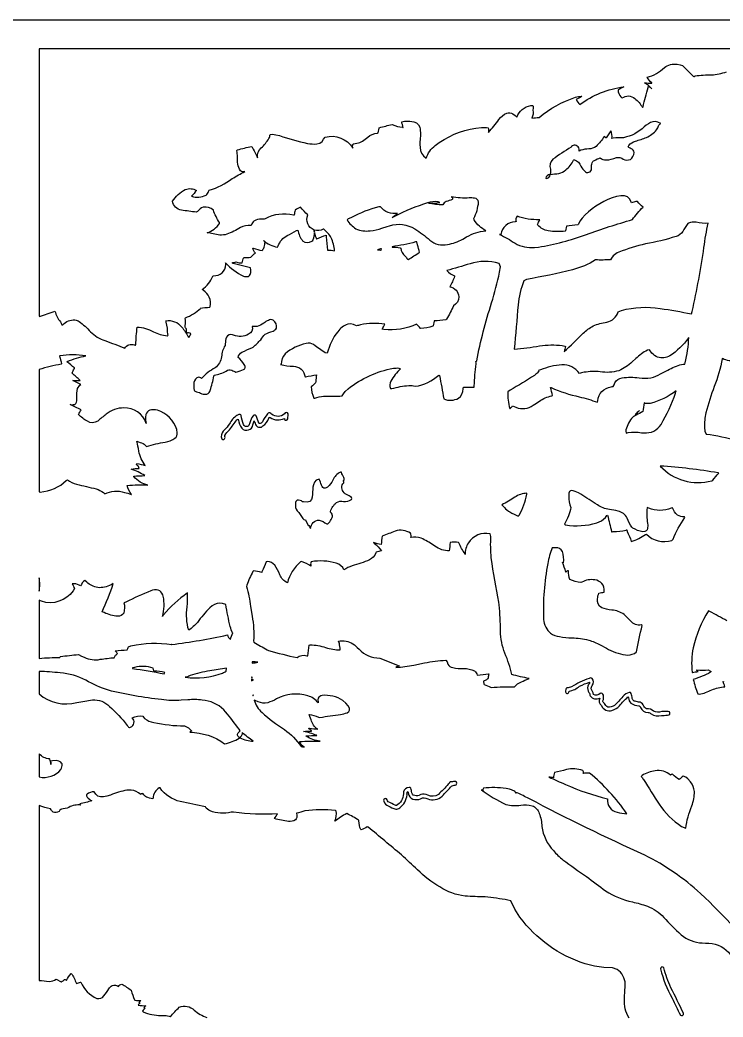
# Model space of a CAD drawing. Extents: x 1.4 to 96.1, y 1 to 80.1.
# Drawn here: x 52.53 to 64.7, y 20.7 to 37.97 of the extents above; entities that cross this region are included whole.
import ezdxf

# ---------------------------------------------------------------- set-up
doc = ezdxf.new("R2010")
doc.units = 0
doc.linetypes.add('0', pattern=[0])
doc.layers.add('1', color=7, linetype='0')

msp = doc.modelspace()

# ---------------------------------------------------------------- linework, layer by layer
at = {"layer": '1'}
for points in [[(52.361855, 37.973442), (72.361862, 37.973442), (72.361862, 0.973434), (52.361855, 0.973434)], [(56.553738, 26.585342), (56.555874, 26.586227), (56.542828, 26.592789), (56.540668, 26.591843), (56.540604, 26.585632)]]:
    msp.add_lwpolyline(points, close=True, dxfattribs=at)
for points in [[(65.008308, 37.473442), (52.861855, 37.473442), (52.861851, 32.856293), (52.869522, 32.839783, 0.010061), (53.134987, 32.928299, 0.102392), (53.229332, 32.746094, -0.04593), (53.254974, 32.691971), (53.2738, 32.694626, -0.231471), (53.481323, 32.778431, -0.102451), (53.552998, 32.750168, -0.054322), (53.752735, 32.572647, 0.11623), (54.001762, 32.418732, -0.014602), (54.344471, 32.28775, -0.385035), (54.510162, 32.343544, -0.010226), (54.52776, 32.339767), (54.534, 32.350281, -0.009631), (54.557331, 32.652069, -0.135294), (54.841717, 32.570953, 0.090787), (55.078693, 32.504333), (55.093193, 32.512131), (55.089775, 32.526764, 0.044887), (55.063774, 32.741684, 0.028162), (55.053684, 32.761581, -0.285139), (55.331612, 32.653854, -0.036438), (55.444271, 32.485626), (55.4557, 32.471878, 0.024944), (55.487198, 32.539322, 0.155557), (55.406815, 32.551071, 0.184997), (55.406094, 32.630417, -0.288524), (55.392151, 32.679825, 0.037642), (55.391804, 32.80336), (55.395161, 32.814331, 0.09716), (55.656319, 32.977249, -0.046789), (55.646858, 32.9823, -0.003207), (55.818172, 32.997589), (55.825294, 33.012009, 0.304393), (55.703403, 33.291763), (55.683479, 33.306427, 0.146824), (55.867821, 33.533524), (55.882244, 33.54158, 0.406416), (56.094028, 33.735809, 0.065822), (56.085983, 33.768417, 0.086795), (56.398788, 33.535488, 0.138357), (56.484032, 33.531036, 0.183209), (56.515144, 33.563721), (56.524048, 33.597946), (56.525177, 33.644547), (56.521069, 33.680283), (56.222637, 33.757034, -0.18477), (56.206276, 33.767532, 0.047625), (56.274197, 33.784927), (56.274437, 33.782806, 0.092006), (56.379082, 33.76503, -0.032819), (56.403915, 33.85733, 0.050985), (56.526924, 33.865494, -0.053365), (56.605782, 33.935471, -0.153819), (56.562748, 34.020416), (56.568478, 34.02124, 0.048905), (56.724167, 33.979507, 0.093481), (56.754707, 34.038177, 0.096388), (56.772091, 34.12822, -0.01887), (56.74464, 34.151718, 0.147355), (56.98893, 34.040039), (57.000458, 34.060486, -0.187643), (57.156681, 34.237564, -0.013066), (57.317783, 34.324661), (57.341911, 34.333466, 0.119402), (57.423843, 34.147903, 0.348377), (57.58313, 34.142403, 0.203324), (57.605911, 34.172092, 0.101383), (57.628067, 34.287384, 0.044365), (57.6609, 34.183426), (57.667118, 34.181274, -0.062156), (57.833233, 34.243271), (57.831623, 34.215698, -0.008825), (57.856258, 33.984909, -0.076814), (57.976639, 33.977158, 0.06961), (57.918972, 34.200577, 0.095782), (57.790089, 34.347534), (57.779945, 34.347092, -0.157512), (57.622364, 34.333618, -0.031498), (57.626385, 34.295822, -0.026611), (57.621418, 34.334229, -0.415387), (57.510761, 34.595718, -0.012147), (57.387749, 34.728012, 0.070614), (57.296978, 34.679367, 0.038456), (57.276459, 34.593384), (57.265907, 34.591919, 0.18729), (56.773331, 34.528912, -0.112963), (56.713459, 34.52327, 0.129499), (56.579491, 34.488525, 0.174189), (56.539246, 34.426575), (56.530605, 34.413208, 0.161143), (56.347473, 34.376068, -0.037171), (56.111015, 34.261139, -0.155925), (55.873329, 34.270782, 0.04349), (55.77124, 34.286118, 0.14235), (55.985706, 34.44902), (55.984772, 34.465469, -0.069374), (55.877766, 34.678986, 0.226606), (55.703518, 34.730164, 0.17304), (55.605095, 34.65506), (55.582329, 34.645035, -0.001963), (55.326122, 34.676666, -0.29338), (55.169674, 34.834076, -0.116352), (55.39238, 35.037025, -0.242308), (55.586079, 35.018013, 0.005383), (55.502247, 34.92041, 0.212879), (55.750893, 34.939941, 0.172993), (55.795853, 35.004013), (55.807892, 35.02243, 0.077148), (56.205048, 35.224564, -0.021211), (56.421978, 35.348061, -0.219447), (56.345108, 35.359207, -0.148445), (56.29594, 35.604637, 0.03563), (56.286377, 35.708176), (56.292233, 35.72229, -0.028552), (56.54369, 35.780479, -0.018822), (56.641853, 35.587364, -0.238601), (56.707336, 35.758606, 0.061732), (56.84024, 35.918983, 0.094491), (56.859486, 35.991684), (56.902058, 35.994034), (56.958519, 35.985001), (57.022522, 35.969765, 0.017133), (57.506081, 35.834221, 0.065321), (57.66972, 35.826805), (57.719727, 35.840668), (57.759403, 35.866531), (57.787102, 35.906097), (57.811234, 35.943741, -0.32757), (58.292221, 35.755432, -0.16283), (58.298058, 35.826492), (58.30835, 35.830307, 0.178106), (58.505707, 35.909218), (58.551712, 35.94426, -0.150319), (58.718208, 36.01384), (58.730495, 36.018425), (58.747513, 36.100464), (58.74984, 36.105988, -0.030163), (58.974682, 36.160072, 0.07581), (59.155243, 36.114388), (59.160572, 36.112827), (59.165878, 36.111183, -0.044547), (59.138203, 36.210793), (59.188313, 36.220863), (59.279053, 36.222725), (59.34774, 36.211479), (59.397285, 36.18866), (59.430611, 36.155815), (59.450626, 36.11451, -0.090429), (59.452793, 35.86647, 0.110579), (59.481743, 35.665154), (59.513252, 35.617363), (59.560616, 35.576599, -0.142307), (59.720306, 35.79953), (59.788372, 35.851593, -0.124788), (60.518803, 36.113258, -0.058471), (60.632973, 36.102493, -0.176998), (60.639091, 36.02655, 0.042239), (60.821976, 36.250595, -0.110731), (60.956249, 36.361366, -0.234393), (61.063698, 36.346336), (61.100487, 36.316574), (61.131355, 36.291183, -0.264503), (61.375011, 36.492538, -0.036316), (61.407394, 36.492264), (61.413231, 36.480568, 0.024109), (61.413162, 36.342278, -0.086886), (61.392651, 36.272942, -0.012793), (61.51667, 36.286583, -0.089371), (62.145279, 36.633163, -0.043758), (62.256344, 36.651894), (62.248981, 36.64521, -0.02465), (62.157406, 36.595619, 0.007363), (62.22068, 36.507072, -0.126466), (62.984547, 36.816483, 0.003423), (62.886108, 36.762543, 0.216725), (62.934761, 36.641411, 0.293542), (62.956436, 36.622826, -0.347506), (63.174492, 36.613815, -0.089547), (63.309719, 36.45591), (63.316414, 36.469666, -0.013269), (63.403309, 36.802708), (63.40485, 36.812012), (63.406273, 36.821335, -0.160867), (63.465862, 36.783279), (63.467873, 36.782352), (63.469917, 36.781502, 0.054196), (63.344719, 36.88533, 0.028773), (63.469604, 36.879112), (63.468876, 36.883202, -0.097421), (63.386318, 36.98008, 0.125207), (63.688122, 37.147644, -0.209043), (63.906303, 37.205276), (63.961246, 37.196686), (64.00206, 37.183182, -0.013418), (64.18502, 37.001122), (64.189354, 36.994984), (64.19355, 36.988754), (64.20253, 36.995834), (64.219894, 37.003586, -0.03958), (64.501495, 37.022316, 0.070933), (64.761879, 37.07457)], [(64.767487, 27.56781, -0.009718), (64.473396, 27.729929, 0.020322), (64.447853, 27.738403, 0.079992), (64.183266, 27.097879, 0.074818), (64.166458, 26.672958), (64.173737, 26.672058, -0.011336), (64.269569, 26.686687, -0.47276), (64.248055, 26.714447, 0.00521), (64.450134, 26.714523, 0.030162), (64.494682, 26.688522), (64.492653, 26.683075), (64.484283, 26.675156, -0.05284), (64.186607, 26.551712, 0.049582), (64.266876, 26.301727), (64.287727, 26.294113, 0.064209), (64.507545, 26.369446, -0.082781), (64.73185, 26.424637)], [(64.733398, 26.430298, 0.037314), (64.697495, 26.512894), (64.714989, 26.510513, 0.025983)], [(63.07629, 20.683701, -0.156839), (62.996437, 21.020721, -0.009736), (63.008865, 21.273035, 0.231299), (62.868172, 21.529526), (62.790779, 21.557449), (62.635284, 21.560333), (62.475292, 21.583328), (62.312931, 21.624847, -0.155381), (61.184219, 22.435608), (61.096336, 22.573196), (61.027378, 22.713638), (60.978302, 22.730804, 0.012306), (60.581509, 22.783752, -0.01197), (60.234787, 22.797546, -0.111472), (59.797535, 22.956543, -0.063943), (59.412113, 23.255621, -0.002559), (59.135464, 23.511408, 0.001357), (58.55624, 23.995081), (58.541115, 23.998352, -0.042122), (58.438576, 23.944778), (58.430542, 23.949295, -0.119975), (58.398712, 24.099625), (58.395973, 24.111176, 0.045111), (58.188046, 24.226761, 0.076128), (57.983818, 24.093994), (57.983379, 24.097733, 0.139398), (58.004414, 24.271729), (57.990978, 24.282791, 0.058727), (57.462749, 24.272552, -0.029261), (57.316212, 24.23555), (57.321827, 24.202545, -0.246372), (57.300957, 24.117935, -0.192309), (57.178089, 24.092529, -0.050339), (56.935513, 24.141714, -0.000512), (56.990578, 24.224167, -0.052639), (56.228165, 24.252319), (56.185181, 24.249298, -0.153344), (55.820621, 24.273193, -0.121928), (55.739273, 24.345917, 0.013233), (55.305752, 24.434631, -0.181492), (54.954338, 24.671524), (54.941353, 24.673111, 0.25799), (54.833424, 24.494598), (54.83062, 24.480927, -0.046349), (54.718994, 24.513931, -0.101956), (54.662285, 24.569916, 0.363901), (54.620552, 24.558517, 0.171257), (54.452518, 24.633713), (54.381847, 24.63179, 0.053082), (54.099255, 24.548065), (54.035179, 24.527679), (53.97636, 24.515381), (53.924107, 24.51503), (53.879723, 24.530579), (53.844528, 24.565933), (53.813828, 24.603867, 0.165746), (53.691036, 24.565186, 0.381544), (53.694645, 24.510239, 0.112126), (53.775291, 24.45047, -0.030916), (53.564911, 24.398895, 0.397754), (53.585495, 24.373978, 0.168524), (53.375004, 24.334991, -0.068546), (53.248108, 24.302917, 0.201871), (53.20586, 24.26268, -0.237091), (53.102291, 24.254013, -0.055975), (53.057766, 24.308105, -0.034267), (52.861855, 24.367493), (52.861855, 21.33934, -0.006933), (53.033527, 21.320053, 0.174135), (53.158546, 21.362228), (53.244411, 21.316269, 0.156757), (53.299538, 21.355179, -0.395133), (53.324387, 21.346603), (53.33279, 21.337036, -0.041241), (53.418152, 21.460159, -0.048629), (53.507553, 21.287094, -0.027036), (53.579205, 21.307922), (53.585968, 21.305984, 0.1974), (53.860718, 21.02713, 0.308244), (53.98291, 21.069046, 0.060711), (54.068024, 21.193726, -0.08908), (54.126949, 21.250122), (54.152557, 21.257416), (54.182053, 21.255096), (54.216248, 21.24144), (54.23592, 21.233231, -0.260689), (54.292576, 21.273941, -0.040335), (54.456383, 21.167358, 0.031684), (54.514183, 21.002655), (54.520737, 20.995819, 0.092113), (54.622276, 20.991013, 0.048268), (54.588055, 20.948257), (54.608963, 20.950089, 0.042351), (54.575626, 20.908752, 0.046188), (54.710747, 20.899246, 0.126105), (54.674084, 20.856201, 0.034684), (54.69696, 20.85788, 0.097382), (54.65395, 20.807465), (54.66452, 20.796539), (54.702293, 20.776779, 0.09147), (55.008575, 20.731674, -0.031343), (55.110813, 20.721329), (55.128323, 20.714447), (55.137089, 20.706253, -0.042987), (55.288013, 20.873993, -0.308677), (55.547363, 20.823675, 0.105877), (55.765152, 20.698181, -0.01901)], [(65.458382, 21.620468, 0.029155), (64.314026, 22.842239, 0.066924), (63.348209, 23.508863, -0.016123), (61.340836, 24.487463, 0.00099), (61.138577, 24.588745, -0.053488), (61.118908, 24.581711, 0.206222), (61.065456, 24.62706, 0.096566), (60.945526, 24.660248, 0.066138), (60.554974, 24.668793, 0.326467), (60.550102, 24.623398, 0.048073), (60.51804, 24.637115, 0.048918), (60.941624, 24.387146, 0.120205), (61.200703, 24.374893, -0.084915), (61.39603, 24.364166, -0.236827), (61.519024, 24.230087, -0.082923), (61.566196, 24.006058, 0.157034), (61.764393, 23.585754, 0.052638), (61.930752, 23.42746, 0.015748), (62.338619, 23.138626, 0.007681), (62.668434, 22.889847, 0.094483), (63.133057, 22.697968, -0.024056), (63.391209, 22.625778, -0.111357), (63.675636, 22.430328, 0.023396), (63.974781, 22.129135, 0.158491), (64.342445, 21.986786), (64.398758, 21.982758), (64.455185, 21.980925, -0.236426), (64.83358, 21.781204, -0.010017)]]:
    msp.add_lwpolyline(points, format="xyb", dxfattribs=at)
for points in [[(61.712402, 35.378853, -0.047333), (61.709793, 35.301323), (61.701481, 35.294952, 0.332973), (61.634018, 35.233383), (61.637367, 35.224453, 0.377846), (61.708923, 35.296494, -0.017981), (61.860386, 35.313759, 0.15941), (61.977852, 35.378334, 0.131521), (62.115211, 35.544823), (62.1213, 35.549583), (62.129337, 35.550606, -0.226206), (62.240486, 35.442093, 0.080546), (62.321499, 35.340355, 0.663052), (62.425064, 35.416916, -0.050023), (62.433552, 35.49707, -0.198214), (62.474892, 35.538696, -0.059771), (62.576111, 35.58593, 0.249484), (62.676888, 35.547798, 0.072007), (62.854839, 35.588623, -0.227537), (62.974007, 35.56488, 0.224759), (63.099369, 35.556129, 0.204294), (63.161545, 35.677261, 0.267579), (63.109188, 35.743912, 0.031757), (63.056786, 35.773529), (63.068054, 35.800209, -0.153051), (63.183941, 35.874573, 0.02093), (63.378281, 35.938026, 0.086112), (63.551674, 36.069321, 0.07351), (63.584068, 36.139267, -0.156698), (63.625149, 36.180786), (63.57428, 36.203461, 0.240691), (63.40889, 36.176521), (63.372803, 36.150581), (63.337112, 36.121033, -0.14038), (62.980713, 35.933853, 0.018232), (62.799942, 35.925766), (62.777943, 35.920296, 0.154811), (62.757984, 36.05381), (62.676102, 35.931198), (62.674046, 35.93058), (62.642479, 35.957405, -0.068512), (62.502987, 35.7836, -0.166441), (62.376282, 35.741043, 0.062004), (62.239338, 35.715706), (62.220901, 35.704506), (62.212456, 35.698593, 0.442014), (62.122093, 35.807076, 0.15389), (62.069637, 35.772301, 0.008777), (61.753986, 35.559494, 0.253354), (61.711899, 35.387959), (61.712147, 35.383404)], [(59.014488, 34.570587), (58.972679, 34.550262, 0.063854), (59.067062, 34.623276, -0.268717), (58.769459, 34.736481), (58.742363, 34.737549, 0.059018), (58.270233, 34.552498, -0.00166), (58.21315, 34.527069), (58.192734, 34.509949, 0.111624), (58.346165, 34.356705, 0.146966), (58.592022, 34.322906, 0.062239), (58.795963, 34.366928), (58.885067, 34.395401), (58.929062, 34.408478, -0.22781), (59.36377, 34.353394, -0.055187), (59.624779, 34.158325, 0.227485), (59.930107, 34.084503, 0.089996), (60.194187, 34.17868), (60.263023, 34.215195, -0.124228), (60.589333, 34.319153), (60.597599, 34.323532, -0.129381), (60.393208, 34.509552), (60.389908, 34.536911, 0.086788), (60.470203, 34.817848, 0.377377), (60.399426, 34.885048, 0.090486), (60.308453, 34.89003, -0.05304), (59.997612, 34.908791, -0.342587), (60.019127, 34.868706), (60.01265, 34.862862, -0.067788), (59.90934, 34.831322, 0.14395), (59.849876, 34.768356, -0.034046), (59.60025, 34.798904, 0.024028), (59.797115, 34.811111), (59.770359, 34.823036, 0.114993), (59.587963, 34.80481, 0.044174)], [(61.118332, 34.544754, 0.202451), (61.118088, 34.481339), (61.102139, 34.478226, 0.357417), (60.853928, 34.258865, -0.006792), (60.83144, 34.260147, -0.035702), (61.101631, 34.105423, 0.153765), (61.437046, 34.032608), (61.504173, 34.039139, 0.046534), (62.33654, 34.257996, -0.017791), (63.133648, 34.515228, -0.04482), (63.316132, 34.729919, -0.035098), (63.220009, 34.827042, 0.319844), (63.19487, 34.825989, -0.019219), (63.1175, 34.807961), (63.110092, 34.816582), (63.087379, 34.871796), (63.048412, 34.907585), (62.995686, 34.925766), (62.931702, 34.928185), (62.858955, 34.916641), (62.779945, 34.892967, 0.117632), (62.261284, 34.54071), (62.222076, 34.485611), (62.199078, 34.434799), (62.187515, 34.425262, -0.009386), (61.991581, 34.403198), (61.974163, 34.320267), (61.970383, 34.314621, -0.058094), (61.675156, 34.318558, -0.151734), (61.494545, 34.420731), (61.489147, 34.433289, -0.000598), (61.528225, 34.509491), (61.521015, 34.513412, -0.093175), (61.137943, 34.573059, 0.08638)], [(64.371017, 34.033768, -0.016139), (64.443687, 34.452164, -0.07833), (64.233887, 34.468414, 0.129138), (64.104614, 34.453217), (64.093109, 34.445282, 0.07797), (64.004547, 34.309067, -0.180282), (63.888683, 34.223831, -0.031403), (63.360016, 34.093491, 0.043985), (62.897873, 33.951508, 0.055575), (62.796829, 33.885071), (62.768131, 33.849777), (62.752838, 33.821152, -0.030906), (62.494625, 33.816925, -0.078941), (62.096252, 33.646866, -0.02067), (61.297901, 33.48056), (61.255043, 33.454254, 0.081498), (61.153149, 33.03801, -0.004647), (61.087757, 32.272888, 0.032211), (61.525517, 32.328003, -0.064748), (61.916672, 32.334702), (61.961697, 32.325638), (61.974606, 32.318436, -0.037816), (61.949047, 32.229446, 0.016793), (62.281696, 32.549637, -0.054301), (62.451328, 32.673416, -0.067405), (62.689487, 32.7397, 0.281117), (62.885674, 32.918839), (62.945095, 32.942795, -0.1079), (63.613148, 32.974869, -0.022707), (64.156357, 32.880829), (64.169083, 32.925461, 0.018651)], [(59.412697, 34.078781), (59.399563, 34.127945), (59.378719, 34.128998, -0.038394), (58.970951, 34.045959), (58.972221, 34.040497, -0.061479), (59.109474, 34.028488), (59.121136, 34.023132, 0.208456), (59.198105, 33.881912, -0.050173), (59.238308, 33.828812), (59.25301, 33.823151, -0.016255), (59.449066, 33.946091, -0.008341)], [(58.718658, 33.991409), (58.721226, 33.989899, -0.008045), (58.785713, 33.987518), (58.790535, 34.010864, 0.015061)], [(57.0406, 32.006104, 0.074723), (57.263786, 31.977005, -0.128925), (57.399067, 31.92627, -0.171027), (57.465508, 31.790802), (57.474819, 31.794479, 0.009369), (57.663803, 31.829605, 0.042645), (57.653248, 31.711975, -0.179469), (57.593456, 31.638474), (57.571308, 31.620758, 0.081911), (57.615719, 31.424225), (57.632034, 31.425003, -0.086306), (57.944756, 31.457703, 0.019527), (58.110413, 31.461761), (58.12904, 31.496765), (58.162525, 31.540009), (58.21159, 31.586273, -0.118959), (58.993927, 31.941465, -0.038972), (59.089504, 31.944519), (59.119274, 31.930359, 0.067931), (58.948933, 31.717773, 0.173617), (58.942093, 31.592499), (58.967705, 31.588959, -0.042192), (59.261551, 31.643066, -0.06655), (59.373207, 31.628342, 0.151921), (59.779686, 31.820831), (59.792255, 31.815323, -0.008164), (59.865799, 31.409332, 0.228872), (60.121895, 31.42215, 0.254104), (60.201672, 31.584717), (60.206219, 31.610703, -0.015881), (60.392624, 31.614822), (60.395695, 31.635117, -0.03523), (60.429367, 32.016159, -0.046344), (60.422913, 32.058792), (60.437874, 32.066742, -0.031475), (60.695869, 33.073151, 0.015932), (60.832966, 33.602509), (60.849785, 33.69577), (60.82494, 33.756577, 0.142941), (60.321625, 33.751495, -0.007474), (59.919445, 33.631485, 0.111544), (60.055401, 33.541031), (60.054634, 33.529724, -0.02656), (59.971569, 33.35321, -0.334247), (60.127605, 33.178364, -0.278955), (60.033817, 33.022491, -0.053369), (59.911968, 32.792419), (59.900204, 32.779922, -0.003014), (59.702694, 32.760132), (59.69836, 32.756302), (59.681343, 32.675217), (59.679127, 32.669296, -0.05626), (59.468506, 32.628906), (59.462181, 32.631378, -0.010882), (59.396149, 32.706985, -0.144862), (58.829704, 32.612183), (58.801361, 32.618958, -0.005176), (58.844845, 32.702621, 0.092923), (58.424984, 32.695129, -0.056717), (58.353951, 32.675766), (58.303478, 32.699966), (58.253868, 32.708344), (58.205463, 32.702637, 0.156966), (58.030766, 32.57341, 0.10345), (57.850616, 32.203491), (57.815113, 32.206436, -0.009469), (57.613873, 32.350128, 0.209079), (57.484737, 32.368286, 0.131766), (57.123322, 32.190781, 0.194433), (57.05294, 32.010162)], [(56.306664, 32.129623, -0.231041), (56.37215, 32.217911, -0.024421), (56.543396, 32.295761), (56.565273, 32.308594, 0.037484), (56.699112, 32.435593, -0.07538), (56.772018, 32.528885, -0.054617), (56.911156, 32.583481, 0.141777), (56.968243, 32.633072, 0.316678), (56.91468, 32.774384, 0.245917), (56.83197, 32.769958, 0.091772), (56.748924, 32.719406, -0.077978), (56.63443, 32.663483), (56.551743, 32.663467, -0.367434), (56.486126, 32.53006, -0.237625), (56.229511, 32.513931), (56.209248, 32.519577, 0.402292), (56.106422, 32.477783), (56.095009, 32.453049, 0.022709), (56.080204, 32.337311, 0.112838), (56.019672, 32.14003, -0.183391), (55.908821, 31.946795, 0.087584), (55.674698, 31.764069), (55.660744, 31.772049, 0.405662), (55.591568, 31.772003, 0.260426), (55.539612, 31.665482, 0.048187), (55.543213, 31.563675, 0.323458), (55.587601, 31.533997, -0.089591), (55.680088, 31.500504, 0.132445), (55.767017, 31.493851, 0.233614), (55.824055, 31.557892, 0.0355), (55.885235, 31.805679), (55.893608, 31.819794, 0.052981), (56.102139, 31.888929, -0.358942), (56.195446, 31.906036, -0.001715), (56.266987, 31.875702, 0.171583), (56.309322, 31.884003, 0.052811), (56.425491, 31.932281, 0.23552), (56.410656, 32.006317, 0.066235)], [(61.521496, 31.370621, -0.110804), (61.73502, 31.46109), (61.751514, 31.468536, 0.012133), (61.713917, 31.60817), (61.727154, 31.605621, 0.052535), (62.213528, 31.447037, -0.027095), (62.52718, 31.350922), (62.531296, 31.37767, -0.355078), (62.763783, 31.618198, -0.018486), (62.798573, 31.625763), (62.814766, 31.653732, -0.265781), (62.914665, 31.76091), (62.954636, 31.772568, -0.082265), (63.248188, 31.772888, 0.042865), (63.453945, 31.771973, 0.057819), (63.617992, 31.842133), (63.747059, 31.907867, -0.053186), (63.985302, 32.007416), (64.014206, 32.011993), (64.038155, 32.011353), (64.04615, 32.033615, 0.048127), (64.109718, 32.471542), (64.103889, 32.465683, -0.086648), (63.780621, 32.153202, -0.199485), (63.568634, 32.13269, -0.116332), (63.471668, 32.204178), (63.429783, 32.25737), (63.392155, 32.25441, 0.066125), (63.192787, 32.108047), (63.130402, 32.051987, -0.093826), (62.898251, 31.897781, -0.115128), (62.572971, 31.880112, 0.063704), (62.295364, 31.870331), (62.254066, 31.859161), (62.213902, 31.851059, 0.275352), (61.911552, 31.997726, 0.0845), (61.540535, 31.911598), (61.523399, 31.905554), (61.506298, 31.899414), (61.512638, 31.893799, -0.143001), (61.463593, 31.83577), (61.438683, 31.816605, -0.011008), (61.015762, 31.560425), (60.978603, 31.535004, 0.092243), (61.010536, 31.242828), (61.01482, 31.243164, 0.026139), (61.059578, 31.290054), (61.11705, 31.264526, 0.262388), (61.415913, 31.299637, 0.026877)], [(52.861851, 29.800522), (52.88171, 29.797165, 0.180726), (53.33223, 29.99855), (53.353962, 30.0103, 0.107602), (53.510372, 29.934784, 0.008826), (53.849243, 29.85141, -0.085417), (53.976181, 29.788895), (53.997921, 29.764908, -0.192303), (54.339294, 29.791153, -0.031176), (54.455265, 29.755463), (54.462269, 29.756714, -0.15038), (54.38805, 29.9095, -0.040322), (54.745552, 29.917648, -0.176396), (54.502575, 30.06366), (54.499897, 30.071991, -0.004695), (54.69165, 30.081131, 0.057654), (54.454243, 30.195389, -0.057315), (54.591351, 30.203918), (54.59605, 30.206711, 0.222598), (54.554573, 30.261322, -0.284362), (54.551392, 30.292526, -0.008112), (54.700073, 30.257141, -0.127367), (54.589233, 30.50621, -0.008593), (54.555347, 30.676208, -0.020636), (54.661877, 30.635681, -0.06917), (54.722988, 30.585281, -0.04776), (55.042789, 30.65976, 0.102013), (55.213596, 30.729187, 0.232907), (55.252495, 30.824905), (55.242832, 30.877258, 0.244856), (54.911716, 31.212626, 0.116833), (54.776016, 31.213652, 0.223967), (54.710365, 31.140488), (54.702339, 31.095322), (54.704464, 31.038727), (54.71384, 30.986023, 0.341474), (54.328831, 31.253366, 0.177824), (54.024361, 31.143738, 0.021356), (53.875767, 31.025635, -0.306586), (53.696697, 31.02182, -0.08605), (53.544769, 31.142349, -0.002713), (53.588394, 31.221054, 0.003972), (53.396523, 31.311722, 0.119076), (53.480091, 31.315582), (53.497204, 31.328659, 0.174349), (53.515064, 31.426285, -0.092294), (53.52861, 31.588348, -0.136044), (53.585659, 31.662003, 0.003173), (53.446365, 31.730835, 0.025028), (53.571342, 31.725815), (53.5695, 31.729874, 0.013982), (53.434296, 31.853043, -0.121816), (53.472435, 31.934673, 0.033702), (53.475422, 31.946152, -0.016049), (53.342239, 32.053726), (53.34626, 32.06044, -0.029048), (53.669342, 32.156769, 0.071124), (53.219234, 32.156677), (53.212627, 32.149414, -0.052014), (53.249481, 32.017487), (53.245296, 32.011887, 0.015798), (52.861855, 31.920349)], [(65.674049, 31.613678), (65.670448, 31.633286, 0.007509), (65.529648, 32.146332), (65.509995, 32.155838, 0.030728), (65.153091, 32.1521, 0.010344), (64.931961, 32.079376, -0.176998), (64.690002, 32.106873), (64.685181, 32.105942, -0.060026), (64.549377, 31.624985, 0.022368), (64.405045, 31.169205, 0.054235), (64.378571, 30.914917), (64.385307, 30.851288), (64.410484, 30.801636, -0.060715), (65.457443, 30.522125, 0.033324), (65.733368, 30.649948, 0.067975), (65.692711, 31.497059, 0.004907)], [(63.20039, 31.128189, -0.005227), (63.139042, 31.094696, 0.127667), (63.02042, 30.872925, 0.100481), (63.025787, 30.817535), (63.061966, 30.828247, -0.072445), (63.291756, 30.824661), (63.331066, 30.822357, 0.28786), (63.629341, 30.968796, 0.0554), (63.87767, 31.509604), (63.88538, 31.529743), (63.893055, 31.549896, -0.093256), (63.441959, 31.331192, -0.07989), (63.356205, 31.33078), (63.33585, 31.339081, 0.002877), (63.315155, 31.189194, 0.016768)], [(56.059067, 30.708191, 0.440483), (56.075615, 30.757751), (56.077175, 30.773254, -0.109288), (56.157307, 30.876053, -0.002525), (56.285824, 31.047161, -0.233351), (56.309269, 31.05687, 0.126433), (56.372185, 30.900375, 0.600047), (56.563534, 30.959442, 0.010555), (56.587006, 31.027756, 0.065262), (56.61681, 30.947617, 0.436899), (56.737247, 30.940918, 0.151387), (56.836582, 31.077404, -0.007409), (56.846085, 31.092941), (56.863117, 31.085098, 0.264317), (57.106964, 31.071152, 1.082433), (57.169262, 31.078819, -0.000436), (57.171467, 31.149094, 0.704622), (57.108624, 31.152298, -0.3735), (56.885651, 31.145538), (56.870415, 31.155899, 0.530448), (56.813057, 31.151688, 0.041225), (56.729961, 31.015015, -0.205564), (56.672825, 30.981308), (56.668995, 30.984589), (56.665028, 30.991119, 0.038877), (56.618095, 31.117783, 0.518403), (56.565529, 31.116226, 0.12381), (56.511734, 30.997787), (56.505501, 30.979462), (56.49892, 30.963974, -0.711267), (56.40258, 30.96376, -0.062592), (56.359524, 31.12413, 0.392706), (56.318882, 31.138535), (56.286427, 31.124512, 0.123603), (56.1549, 30.976303, -0.071421), (56.069214, 30.874512), (56.049717, 30.851578, 0.288686), (56.023006, 30.717957, 0.332297)], [(63.257156, 31.208313), (63.257324, 31.209259, 0.037751), (63.180882, 31.140701, 0.005383)], [(64.630714, 30.121597), (64.617653, 30.128876, 0.02618), (63.615551, 30.246765, 0.281301), (64.505646, 29.992935), (64.526108, 30.002579, -0.037255)], [(57.92709, 29.343445, 0.418477), (57.903915, 29.44841), (57.904591, 29.461121, -0.156139), (58.012642, 29.616486, -0.198373), (58.130901, 29.633331, 0.184128), (58.269211, 29.668289, 0.393372), (58.268627, 29.700653, 0.083173), (58.181129, 29.754654, -0.345856), (58.105782, 29.919708, -0.149437), (58.135811, 29.953459, 0.528637), (58.123432, 29.9821, 0.375265), (58.138805, 30.047546, -0.048187), (58.094452, 30.138336), (58.078907, 30.141495, 0.197527), (57.94825, 30.002106, -0.070851), (57.856628, 29.882584), (57.832371, 29.867142, -0.422746), (57.762817, 29.892578, -0.074966), (57.72366, 29.995834), (57.710674, 30.020309), (57.660175, 30.001709), (57.627979, 29.968002), (57.609711, 29.92305, 0.05451), (57.594723, 29.759644), (57.588421, 29.708618), (57.574181, 29.665802), (57.547626, 29.63504), (57.504379, 29.620255), (57.440071, 29.625351), (57.42379, 29.6297, 0.180786), (57.329258, 29.653137, 0.353352), (57.298565, 29.599197, 0.168062), (57.328445, 29.469101, -0.076221), (57.424278, 29.339859, 0.194579), (57.473774, 29.313522), (57.515682, 29.229843, -0.082522), (57.558388, 29.167664, -0.372122), (57.710091, 29.312378, -0.089525), (57.840309, 29.243177, 0.366899), (57.877567, 29.261826, 0.053377)], [(61.011967, 29.452438, 0.032719), (61.156929, 29.381516), (61.175411, 29.399429, 0.066757), (61.305943, 29.75705), (61.305679, 29.775833, 0.1323), (61.097729, 29.707764, -0.022732), (60.873505, 29.575073), (60.917942, 29.529419, 0.103672)], [(62.030495, 29.725159, 0.124926), (62.068806, 29.530884, -0.076831), (61.957821, 29.241791), (61.974541, 29.226089, 0.104304), (62.516525, 29.260651, 0.108152), (62.665524, 29.35675), (62.690014, 29.391098), (62.700478, 29.394651, -0.010532), (62.773102, 29.110291), (62.785149, 29.107574), (62.801079, 29.110687, 0.06224), (63.023773, 29.138325), (63.029079, 29.140902), (63.034306, 29.143631), (63.041542, 29.114487, -0.036073), (63.11396, 28.940628, 0.095681), (63.357994, 29.063995), (63.376881, 29.065674, 0.282714), (63.812927, 28.959427), (63.835716, 28.97905, -0.057551), (64.039703, 29.355286), (64.033653, 29.364532, -0.113009), (63.910557, 29.395935, -0.157996), (63.829384, 29.524811), (63.804054, 29.516907, -0.205092), (63.416931, 29.518433), (63.38847, 29.52652), (63.382011, 29.480057, 0.040359), (63.398304, 29.225647, -0.083506), (63.387711, 29.144745), (63.372501, 29.124237), (63.348633, 29.112198), (63.314552, 29.109772, -0.095836), (63.137341, 29.173813), (63.124287, 29.186874, -0.064565), (63.043316, 29.345703, 0.232854), (62.886108, 29.466812, 0.055743), (62.733631, 29.492432, -0.107423), (62.525799, 29.572342), (62.487457, 29.595505, 0.02088), (62.201672, 29.780121, 0.067825), (62.073208, 29.823074, 0.063969), (62.035992, 29.796127, 0.019084)], [(59.092827, 26.788223, 0.065018), (59.039776, 26.757675, 0.030724), (59.347702, 26.800949), (59.534325, 26.836823, -0.040004), (59.901222, 26.882965), (59.925625, 26.85347), (59.937622, 26.814331, 0.238341), (60.023998, 26.758011, 0.073096), (60.213612, 26.74144, -0.112768), (60.398682, 26.697815, -0.175834), (60.447918, 26.624805, -0.000941), (60.647156, 26.648819, 0.069352), (60.636181, 26.576263, -0.199621), (60.593136, 26.540375), (60.55444, 26.520859, 0.093858), (60.567608, 26.463245, 0.00041), (60.67878, 26.415318), (60.692085, 26.413559, -0.013686), (61.092335, 26.423889, -0.124933), (61.210064, 26.507751, -0.02352), (61.33395, 26.560684), (61.344631, 26.568939, -0.024387), (61.0424, 26.635818, 0.059549), (60.92387, 27.003143, -0.087212), (60.848873, 27.388062, 0.016569), (60.827728, 27.843231), (60.820995, 27.887712, -0.015777), (60.689972, 28.65477, -0.043913), (60.684235, 29.026917), (60.668774, 29.070679, 0.322049), (60.294018, 28.915606, 0.155009), (60.236435, 28.71669), (60.232224, 28.7267, -0.033461), (60.127583, 28.917206), (60.122231, 28.921219, 0.111702), (59.977436, 28.92244, -0.021472), (59.961441, 28.779068), (59.929405, 28.776093, -0.136631), (59.687515, 28.877441, 0.034509), (59.474812, 28.997787, 0.144528), (59.295509, 29.008713, 0.211709), (59.290806, 29.082642, 0.246914), (59.026493, 29.11882, 0.011039), (58.802471, 29.031296, 0.064012), (58.785339, 28.885712, -0.063016), (58.652164, 28.921387), (58.664536, 28.913559, -0.043694), (58.786777, 28.780258), (58.782593, 28.778015, 0.019253), (58.697826, 28.757462), (58.689388, 28.740875, -0.194626), (58.581665, 28.622314, -0.04245), (58.278969, 28.517883, 0.069447), (58.139561, 28.44754, 0.230692), (58.005871, 28.564514, 0.115717), (57.571781, 28.58963, 0.208629), (57.567715, 28.514847, 0.064205), (57.403145, 28.594315), (57.385979, 28.586304, 0.154023), (57.15889, 28.22525, -0.188022), (57.027687, 28.364746, 0.051081), (56.941746, 28.528076, 0.202438), (56.812851, 28.59317), (56.791508, 28.585464, -0.029062), (56.718193, 28.416674), (56.716576, 28.411018), (56.715069, 28.405334, 0.043249), (56.570404, 28.43042), (56.561375, 28.419144, 0.023963), (56.456802, 28.184647), (56.453323, 28.162445, -0.032308), (56.522884, 27.816055), (56.547054, 27.649033, -0.065475), (56.573471, 27.217255), (56.576881, 27.194336, 0.002237), (56.80851, 27.064266), (56.833729, 27.053513, 0.021045), (57.328716, 26.929749, -0.259327), (57.495834, 26.962519, -0.006504), (57.51498, 26.959961, 0.003961), (57.537453, 27.14386), (57.552837, 27.15152, -0.07983), (57.820858, 27.102539, 0.061927), (58.075893, 27.061081, -0.016528), (58.059948, 27.180634, 0.095206), (58.041759, 27.212769), (58.073647, 27.220306), (58.143936, 27.217682, -0.182085), (58.368797, 27.106491), (58.40197, 27.074265, 0.223353), (58.758289, 26.921875)], [(62.682724, 27.091385, 0.086426), (63.012081, 26.974274, 0.123144), (63.167961, 27.001801), (63.204971, 27.030655, -0.013627), (63.301971, 27.484756), (63.285069, 27.495102, -0.249069), (63.103851, 27.558884, 0.021831), (62.989254, 27.673721, 0.150478), (62.774712, 27.750549, -0.042598), (62.600937, 27.793535, -0.32686), (62.528557, 27.946823, -0.079822), (62.551735, 28.044983, -0.002895), (62.641201, 28.062851), (62.646233, 28.077576, 0.415879), (62.47942, 28.274918, 0.179376), (62.258755, 28.235611), (62.242203, 28.228485, -0.049577), (62.047703, 28.281097, -0.0557), (62.025459, 28.431839, 0.402517), (61.983318, 28.40715), (61.98069, 28.409178, -0.000116), (61.924892, 28.581726, -0.075204), (61.942554, 28.569565, 0.097257), (61.920238, 28.767563, 0.325835), (61.803776, 28.832214, 0.036282), (61.741951, 28.829849, 0.055883), (61.669338, 28.560822, 0.057803), (61.594402, 27.5914, 0.193055), (61.71619, 27.350451, 0.126357), (61.870514, 27.292252, 0.053203), (62.087196, 27.272278, -0.039124), (62.375618, 27.233322, -0.050506), (62.574574, 27.147797)], [(52.861851, 28.081528, 0.101121), (52.861855, 28.311493)], [(52.861858, 26.915482, -0.027052), (53.222851, 26.930283, 0.039934), (53.230202, 26.950439, 0.010426), (53.543419, 26.983948), (53.596004, 26.956512), (53.642632, 26.934601, 0.166899), (53.921024, 26.899216, -0.023711), (54.163002, 26.927597, -0.204379), (54.218994, 26.998077, 0.048745), (54.177967, 27.049227, -0.000179), (54.386761, 27.061646, -0.03308), (54.407166, 27.116425), (54.451839, 27.130219, -0.090841), (55.159443, 27.158173), (55.155128, 27.154938, 0.021737), (56.120373, 27.320663, 0.165494), (56.173878, 27.24437, -0.029603), (56.212971, 27.356461, -0.069454), (56.170708, 27.468002, -0.022783), (56.093433, 27.849274), (56.038929, 27.866531, 0.21988), (55.856686, 27.823563), (55.817204, 27.791534, 0.034786), (55.601559, 27.539032, -0.060863), (55.450565, 27.401703, -0.106075), (55.424309, 27.806091, 0.028657), (55.428261, 28.04863, 0.063223), (55.014221, 27.670256, 0.015934), (54.99744, 27.643326, 0.111392), (55.011086, 27.992844, 0.140727), (54.95005, 28.085938), (54.925159, 28.099457, 0.159938), (54.795738, 28.085556, 0.016035), (54.364922, 27.891346, -0.01206), (54.33091, 27.880219, -0.135254), (54.325573, 27.700516, -0.310209), (54.220589, 27.645248, -0.081327), (53.989815, 27.707443), (53.950596, 27.722626, 0.027294), (54.144936, 28.210495), (54.105934, 28.191208, -0.14569), (53.875198, 28.140747, -0.137245), (53.685528, 28.236664), (53.650085, 28.267075, 0.105078), (53.578632, 28.170273, 0.160025), (53.468124, 28.20636), (53.433056, 28.209137, -0.049827), (53.472767, 28.124146), (53.449841, 28.084015, -0.32741), (52.901379, 27.904068, -0.036275), (52.861855, 27.925323)], [(54.852921, 26.694504), (54.847691, 26.698868, -0.07665), (54.83366, 26.746048, 0.153716), (54.511337, 26.757965), (54.475758, 26.749863), (54.475975, 26.742462, -0.005919), (55.025196, 26.649704, 0.047648), (55.036415, 26.672516, 0.049148)], [(56.649807, 26.84761, 0.03925), (56.551838, 26.854996), (56.55048, 26.832565, -0.005531)], [(52.861851, 26.30014, 0.252211), (53.51622, 26.151077, -0.016694), (53.786518, 26.198029, -0.215762), (54.079868, 26.083893, -0.046823), (54.384396, 25.755503, 0.006562), (54.42062, 25.717377), (54.427204, 25.717056), (54.442974, 25.725157, 0.565633), (54.474319, 25.884109, -0.197253), (54.657764, 25.912735), (54.670555, 25.8974), (54.687183, 25.874298, 0.120679), (54.84687, 25.803925, 0.051275), (55.377563, 25.747421, -0.116328), (55.505627, 25.657547, 0.020041), (55.470596, 25.636429, -0.153027), (56.073189, 25.4375, 0.108091), (56.324173, 25.536133), (56.335232, 25.537994, 0.086943), (56.569958, 25.478989, -0.031528), (56.376781, 25.631744, -0.30489), (56.329563, 25.541458, -0.569897), (56.319878, 25.637772, -0.042672), (56.343594, 25.661972), (56.324924, 25.690094), (56.296215, 25.724701, 0.024325), (56.058933, 26.024536, 0.178154), (55.684299, 26.194153, 0.050074), (55.438076, 26.197632), (55.322365, 26.190384, -0.057351), (54.979412, 26.201355, -0.032543), (54.05991, 26.364212, -0.053124), (53.672546, 26.537643, 0.098141), (53.223686, 26.663757, 0.020241), (52.861855, 26.690338)], [(55.817055, 26.699478, 0.043326), (55.475803, 26.618134), (55.450989, 26.605774), (55.435261, 26.593445), (55.392052, 26.590851, 0.128528), (56.03722, 26.66188, 0.019728), (56.100933, 26.692978), (56.10606, 26.743805, 0.008076)], [(56.540501, 26.553818), (56.54063, 26.529526, -0.052993), (56.571739, 26.5457, -0.020496)], [(63.657604, 25.926849, 0.006503), (63.765869, 25.935091, 0.81617), (63.752346, 25.994827), (63.639481, 25.994827, -0.186346), (63.499249, 26.000626, 0.23038), (63.377975, 26.042633, -0.243285), (63.319881, 26.109756, 0.265186), (63.240971, 26.159027, -0.010258), (63.1605, 26.177431, -0.26335), (63.130241, 26.221344, -0.001836), (63.114059, 26.308701, 0.339478), (63.079163, 26.324814, 0.16483), (62.967182, 26.255127, -0.03802), (62.824024, 26.102402, -0.181246), (62.706123, 26.072952, -0.230664), (62.650787, 26.135498, 0.036329), (62.626869, 26.155685, -0.318277), (62.630348, 26.203964, 0.003212), (62.634937, 26.264477, 0.291609), (62.591732, 26.312042), (62.583344, 26.310562), (62.575684, 26.306839, -0.324896), (62.4571, 26.291763, 0.074242), (62.421577, 26.386505, -0.253971), (62.43721, 26.445084, 0.328113), (62.436447, 26.568316, 0.377935), (62.386276, 26.567078, 0.021898), (62.221077, 26.505905, -0.019045), (62.080021, 26.42366, -0.036023), (61.998249, 26.403839, 0.244784), (61.980316, 26.381317), (61.97324, 26.346161, 0.953056), (62.033989, 26.331802), (62.037258, 26.347504, 0.117143), (62.219498, 26.43248, -0.062127), (62.392467, 26.502106), (62.393867, 26.499039, -0.001315), (62.361195, 26.432678, 0.21346), (62.381165, 26.325394, -0.057958), (62.400909, 26.264709, 0.364194), (62.568871, 26.229233), (62.568897, 26.224106, 0.400894), (62.599148, 26.09816, 0.404595), (62.779392, 26.015533, 0.160293), (62.910244, 26.095444, -0.032951), (63.052425, 26.247314), (63.064472, 26.232635, 0.159636), (63.1063, 26.140091, 0.112287), (63.249813, 26.092392, -0.295993), (63.271427, 26.063873, 0.323341), (63.403702, 25.979813, -0.204989), (63.459064, 25.952515, 0.185945), (63.634403, 25.925247, 0.005172)], [(56.562973, 26.278946, 0.339343), (56.564774, 26.268875), (56.571941, 26.276764)], [(57.548721, 25.909348), (57.541733, 25.92836), (57.536839, 25.944336, -0.082434), (57.695335, 25.894806), (57.721191, 25.89035, -0.024628), (58.081791, 25.94278, 0.048795), (58.192192, 25.974075), (58.220562, 25.994034), (58.234653, 26.019516), (58.232216, 26.051575), (58.210995, 26.091263), (58.168739, 26.139587), (58.118668, 26.184448, 0.176389), (57.761311, 26.272964, 0.191913), (57.693012, 26.226654), (57.685127, 26.195404), (57.689896, 26.155563), (57.692017, 26.143036, 0.194099), (57.5131, 26.265198, 0.20163), (56.971363, 26.212418, -0.027025), (56.82003, 26.145401, -0.170927), (56.652554, 26.164078), (56.600346, 26.187332), (56.583012, 26.191467, 0.13948), (56.720421, 25.978119, 0.041689), (57.10714, 25.682602, -0.091656), (57.39743, 25.389877, 0.002006), (57.450775, 25.378937, -0.188266), (57.377731, 25.462402), (57.372425, 25.469406), (57.373062, 25.475449, -0.02259), (57.724987, 25.481079, -0.129804), (57.486366, 25.569122), (57.483765, 25.574615, -0.005092), (57.669579, 25.580109), (57.665222, 25.583298, 0.044232), (57.437653, 25.650085, -0.029599), (57.577362, 25.655197), (57.579205, 25.659668), (57.577797, 25.664703, 0.013843), (57.531807, 25.697815, -0.647413), (57.54303, 25.708038, -0.010382), (57.687103, 25.686951, -0.181481), (57.56847, 25.85083)], [(52.861855, 24.862717, 0.280598), (53.237022, 24.99189, 0.192935), (53.258175, 25.086411, 0.114983), (53.238682, 25.117981), (53.205296, 25.136597), (53.156311, 25.145767), (53.090786, 25.143494), (53.060234, 25.137268, -0.049851), (53.066975, 25.080566, 0.012165), (53.045124, 25.169022), (53.040802, 25.174072, -0.177523), (52.861855, 25.259918)], [(61.973915, 24.732651, 0.0412), (62.70129, 24.480667, 0.383393), (62.868397, 24.252289, 0.078515), (63.03804, 24.22551, 0.070044), (62.389217, 24.928635, 0.065781), (62.278336, 24.924301, 0.351786), (62.273163, 24.970993, 0.156046), (61.991379, 24.988541, 0.001562), (61.786163, 24.939911, 0.108554), (61.768559, 24.848419, 0.006394), (61.687435, 24.859314, 0.005916)], [(63.325359, 24.817183, -0.001796), (63.594479, 24.388443, 0.09848), (63.984737, 24.006653), (64.055519, 23.972214, -0.067101), (64.160988, 24.360519, 0.086754), (64.205727, 24.610092, 0.146857), (64.139244, 24.77652), (64.090576, 24.830719), (64.05864, 24.858536), (64.012527, 24.873611, 0.098424), (63.942574, 24.815002, -0.086979), (63.829201, 24.907513, 0.32015), (63.791328, 24.892517, 0.231406), (63.527641, 24.967148, 0.122686), (63.300156, 24.886017), (63.284954, 24.872025, -0.025594)], [(59.230633, 24.551804, -0.205429), (59.242783, 24.611084), (59.263397, 24.546326, 0.301325), (59.364899, 24.47406, 0.216187), (59.496006, 24.502518, -0.084649), (59.617802, 24.472412, 0.295183), (59.861332, 24.554367, -0.00112), (60.000916, 24.700974, -0.200621), (60.063866, 24.719055, 1.015056), (60.055222, 24.782364, -0.005158), (59.978344, 24.777969, 0.31047), (59.958817, 24.746002), (59.945599, 24.734879, -0.019723), (59.773617, 24.558914, -0.284878), (59.590931, 24.547546, 0.141427), (59.467827, 24.559982, 0.092185), (59.444004, 24.540726, -0.197287), (59.338558, 24.548349, -0.19504), (59.316227, 24.588989, -0.022756), (59.298302, 24.664932, 0.320262), (59.266174, 24.681747), (59.231377, 24.673401, 0.366787), (59.16864, 24.570709, -0.269228), (59.047043, 24.36676, -0.194701), (59.025761, 24.371552, -0.026292), (58.905743, 24.433304, -0.190531), (58.886646, 24.468582, 1.018084), (58.829159, 24.440964, 0.219895), (58.906422, 24.360046, 0.052221), (59.035881, 24.304642, 0.233211), (59.104839, 24.329636, 0.224462)], [(64.016243, 20.768036, 0.008377), (63.800297, 21.21109, -0.04661), (63.678082, 21.555969, 0.821485), (63.619659, 21.537292, 0.066368), (63.819378, 21.031281, -0.003337), (63.96262, 20.738815, 0.805172)]]:
    msp.add_lwpolyline(points, format="xyb", close=True, dxfattribs=at)

doc.saveas('drawing.dxf')
